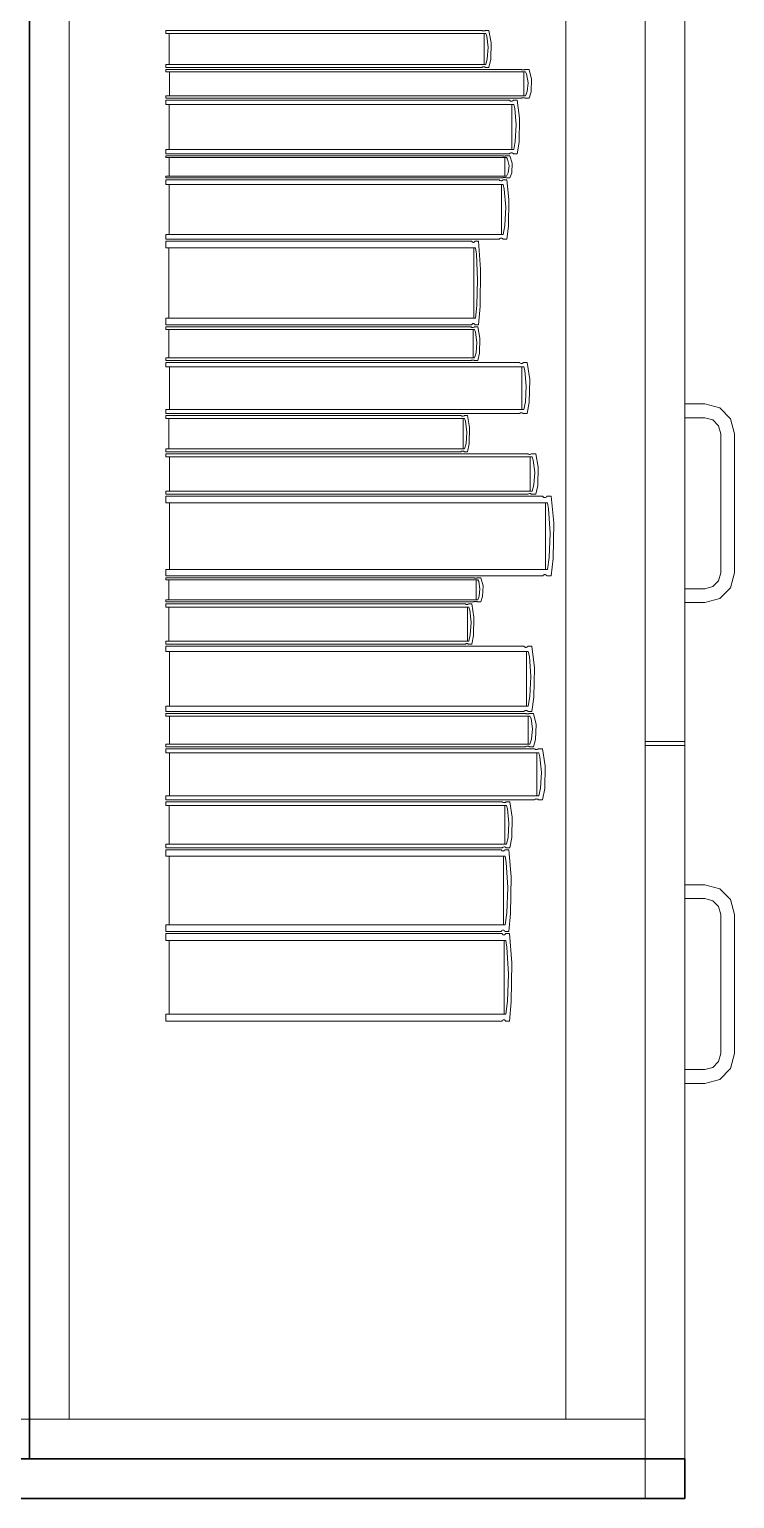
# Model space of a CAD drawing. Header units: inches. Extents: x -38 to 5698, y -33 to 92.
# Drawn here: x 105.872 to 106.227, y 38.098 to 38.838 of the extents above; entities that cross this region are included whole.
import ezdxf

# ---------------------------------------------------------------- set-up
doc = ezdxf.new("R2010")
doc.units = ezdxf.units.IN
doc.header["$MEASUREMENT"] = 0
doc.set_wipeout_variables(frame=1)
doc.linetypes.add('Wipeout_Contour', pattern=[1, 0, -1])
doc.layers.add('Interior - Mobiliario', color=7, linetype='Continuous')

msp = doc.modelspace()

# ---------------------------------------------------------------- linework, layer by layer
at = {"layer": 'Interior - Mobiliario', "color": 175, "linetype": 'Continuous', "lineweight": 13}
for p, q in [((105.87193, 39.57827), (105.87193, 38.11827)), ((106.18193, 38.11827), (106.18193, 39.57827)), ((105.89193, 38.13827), (105.89193, 39.55827)), ((106.14193, 39.55827), (106.14193, 38.13827)), ((106.18193, 38.13827), (106.18193, 39.55827)), ((106.0997, 38.83727), (105.94059, 38.83727)), ((105.94059, 38.83727), (105.94059, 38.83578)), ((105.94059, 38.83578), (106.10164, 38.83578)), ((105.94222, 38.83578), (105.94222, 38.82012)), ((106.09979, 38.8372), (106.0997, 38.83727)), ((106.1, 38.83709), (106.09979, 38.8372)), ((106.10022, 38.83701), (106.1, 38.83709)), ((106.10046, 38.83696), (106.10022, 38.83701)), ((106.1007, 38.83696), (106.10046, 38.83696)), ((106.10093, 38.83699), (106.1007, 38.83696)), ((106.10083, 38.82012), (106.10083, 38.83578)), ((106.10116, 38.83706), (106.10093, 38.83699)), ((106.10137, 38.83717), (106.10116, 38.83706)), ((106.1015, 38.83727), (106.10137, 38.83717)), ((106.10327, 38.83727), (106.1015, 38.83727)), ((106.10164, 38.83578), (106.10213, 38.83437)), ((106.10213, 38.83437), (106.10281, 38.82865)), ((106.10436, 38.83105), (106.10327, 38.83727)), ((106.18193, 38.83827), (106.18193, 38.47927)), ((106.20193, 38.83827), (106.20193, 38.47927)), ((106.10281, 38.82865), (106.10239, 38.82291)), ((106.10416, 38.82271), (106.10436, 38.83105)), ((106.10164, 38.82012), (105.94059, 38.82012)), ((105.94059, 38.82012), (105.94059, 38.81862)), ((105.94059, 38.81862), (106.0997, 38.81862)), ((106.11951, 38.81762), (105.94059, 38.81762)), ((105.94059, 38.81762), (105.94059, 38.81646)), ((105.94059, 38.81646), (106.12169, 38.81646)), ((105.94242, 38.81646), (105.94242, 38.80427)), ((106.0997, 38.81862), (106.09983, 38.81872)), ((106.09983, 38.81872), (106.10004, 38.81883)), ((106.10004, 38.81883), (106.10027, 38.8189)), ((106.10027, 38.8189), (106.10051, 38.81894)), ((106.10051, 38.81894), (106.10075, 38.81893)), ((106.10075, 38.81893), (106.10098, 38.81889)), ((106.10098, 38.81889), (106.10121, 38.81881)), ((106.10121, 38.81881), (106.10141, 38.8187)), ((106.10141, 38.8187), (106.1015, 38.81862)), ((106.1015, 38.81862), (106.10327, 38.81862)), ((106.10239, 38.82291), (106.10164, 38.82012)), ((106.10327, 38.81862), (106.10416, 38.82271)), ((106.11961, 38.81757), (106.11951, 38.81762)), ((106.11984, 38.81748), (106.11961, 38.81757)), ((106.12009, 38.81742), (106.11984, 38.81748)), ((106.12035, 38.81738), (106.12009, 38.81742)), ((106.12062, 38.81738), (106.12035, 38.81738)), ((106.12089, 38.81741), (106.12062, 38.81738)), ((106.12078, 38.80427), (106.12078, 38.81646)), ((106.12114, 38.81746), (106.12089, 38.81741)), ((106.12138, 38.81755), (106.12114, 38.81746)), ((106.12153, 38.81762), (106.12138, 38.81755)), ((106.12352, 38.81762), (106.12153, 38.81762)), ((106.12169, 38.81646), (106.12223, 38.81536)), ((106.12475, 38.81278), (106.12352, 38.81762)), ((106.12223, 38.81536), (106.123, 38.81091)), ((106.123, 38.81091), (106.12253, 38.80644)), ((106.12452, 38.80629), (106.12475, 38.81278)), ((106.12169, 38.80427), (105.94059, 38.80427)), ((105.94059, 38.80427), (105.94059, 38.8031)), ((105.94059, 38.8031), (106.11951, 38.8031)), ((106.11363, 38.8021), (105.94059, 38.8021)), ((105.94059, 38.8021), (105.94059, 38.79995)), ((106.11373, 38.802), (106.11363, 38.8021)), ((106.11395, 38.80184), (106.11373, 38.802)), ((106.11419, 38.80172), (106.11395, 38.80184)), ((106.11445, 38.80166), (106.11419, 38.80172)), ((106.11471, 38.80165), (106.11445, 38.80166)), ((106.11497, 38.8017), (106.11471, 38.80165)), ((106.11521, 38.80181), (106.11497, 38.8017)), ((106.11544, 38.80196), (106.11521, 38.80181)), ((106.11559, 38.8021), (106.11544, 38.80196)), ((106.11751, 38.8021), (106.11559, 38.8021)), ((106.1187, 38.79312), (106.11751, 38.8021)), ((106.11951, 38.8031), (106.11966, 38.80318)), ((106.11966, 38.80318), (106.11989, 38.80327)), ((106.11989, 38.80327), (106.12015, 38.80332)), ((106.12015, 38.80332), (106.12041, 38.80335)), ((106.12041, 38.80335), (106.12068, 38.80334)), ((106.12068, 38.80334), (106.12095, 38.80331)), ((106.12095, 38.80331), (106.1212, 38.80325)), ((106.1212, 38.80325), (106.12143, 38.80316)), ((106.12143, 38.80316), (106.12153, 38.8031)), ((106.12153, 38.8031), (106.12352, 38.8031)), ((106.12253, 38.80644), (106.12169, 38.80427)), ((106.12352, 38.8031), (106.12452, 38.80629)), ((105.94059, 38.79995), (106.11574, 38.79995)), ((106.11486, 38.79995), (105.94236, 38.79995)), ((105.94236, 38.79995), (105.94236, 38.77733)), ((106.11486, 38.77733), (106.11486, 38.79995)), ((106.11574, 38.79995), (106.11627, 38.79791)), ((106.11627, 38.79791), (106.117, 38.78965)), ((106.117, 38.78965), (106.11655, 38.78136)), ((106.11848, 38.78108), (106.1187, 38.79312)), ((106.11655, 38.78136), (106.11574, 38.77733)), ((106.11751, 38.77518), (106.11848, 38.78108)), ((106.11574, 38.77733), (105.94059, 38.77733)), ((105.94059, 38.77733), (105.94059, 38.77518)), ((105.94059, 38.77518), (106.11363, 38.77518)), ((106.11006, 38.77418), (105.94059, 38.77418)), ((105.94059, 38.77418), (105.94059, 38.77329)), ((105.94059, 38.77329), (106.11213, 38.77329)), ((105.94232, 38.77329), (105.94232, 38.76395)), ((105.94236, 38.77733), (106.11486, 38.77733)), ((106.11016, 38.77413), (106.11006, 38.77418)), ((106.11037, 38.77407), (106.11016, 38.77413)), ((106.11061, 38.77402), (106.11037, 38.77407)), ((106.11086, 38.77399), (106.11061, 38.77402)), ((106.11112, 38.77399), (106.11086, 38.77399)), ((106.11137, 38.77401), (106.11112, 38.77399)), ((106.11126, 38.76395), (106.11126, 38.77329)), ((106.11161, 38.77405), (106.11137, 38.77401)), ((106.11184, 38.77412), (106.11161, 38.77405)), ((106.11198, 38.77418), (106.11184, 38.77412)), ((106.11386, 38.77418), (106.11198, 38.77418)), ((106.11213, 38.77329), (106.11264, 38.77244)), ((106.11264, 38.77244), (106.11337, 38.76904)), ((106.11363, 38.77518), (106.11377, 38.77532)), ((106.11377, 38.77532), (106.114, 38.77548)), ((106.11503, 38.77047), (106.11386, 38.77418)), ((106.114, 38.77548), (106.11425, 38.77558)), ((106.11425, 38.77558), (106.11451, 38.77563)), ((106.11451, 38.77563), (106.11477, 38.77562)), ((106.11477, 38.77562), (106.11502, 38.77556)), ((106.11502, 38.77556), (106.11527, 38.77544)), ((106.11527, 38.77544), (106.11549, 38.77528)), ((106.11549, 38.77528), (106.11559, 38.77518)), ((106.11559, 38.77518), (106.11751, 38.77518)), ((106.11293, 38.76562), (106.11213, 38.76395)), ((106.11337, 38.76904), (106.11293, 38.76562)), ((106.11386, 38.76306), (106.11481, 38.7655)), ((106.11481, 38.7655), (106.11503, 38.77047)), ((106.11213, 38.76395), (105.94059, 38.76395)), ((105.94059, 38.76395), (105.94059, 38.76306)), ((105.94059, 38.76306), (106.11006, 38.76306)), ((106.10842, 38.76206), (105.94059, 38.76206)), ((105.94059, 38.76206), (105.94059, 38.75968)), ((105.94059, 38.75968), (106.11047, 38.75968)), ((105.94231, 38.75968), (105.94231, 38.73461)), ((106.10852, 38.76195), (106.10842, 38.76206)), ((106.10873, 38.76177), (106.10852, 38.76195)), ((106.10897, 38.76164), (106.10873, 38.76177)), ((106.10922, 38.76157), (106.10897, 38.76164)), ((106.10947, 38.76156), (106.10922, 38.76157)), ((106.10972, 38.76162), (106.10947, 38.76156)), ((106.10961, 38.73461), (106.10961, 38.75968)), ((106.10996, 38.76173), (106.10972, 38.76162)), ((106.11018, 38.7619), (106.10996, 38.76173)), ((106.11006, 38.76306), (106.1102, 38.76312)), ((106.11032, 38.76206), (106.11018, 38.7619)), ((106.1102, 38.76312), (106.11042, 38.76319)), ((106.11219, 38.76206), (106.11032, 38.76206)), ((106.11042, 38.76319), (106.11067, 38.76323)), ((106.11047, 38.75968), (106.11098, 38.75741)), ((106.11067, 38.76323), (106.11092, 38.76325)), ((106.11092, 38.76325), (106.11117, 38.76325)), ((106.11098, 38.75741), (106.1117, 38.74827)), ((106.11117, 38.76325), (106.11142, 38.76322)), ((106.11142, 38.76322), (106.11166, 38.76317)), ((106.11166, 38.76317), (106.11188, 38.76311)), ((106.11188, 38.76311), (106.11198, 38.76306)), ((106.11198, 38.76306), (106.11386, 38.76306)), ((106.11334, 38.75211), (106.11219, 38.76206)), ((106.11313, 38.73877), (106.11334, 38.75211)), ((106.1117, 38.74827), (106.11126, 38.73908)), ((106.11126, 38.73908), (106.11047, 38.73461)), ((106.11219, 38.73223), (106.11313, 38.73877)), ((106.11047, 38.73461), (105.94059, 38.73461)), ((105.94059, 38.73461), (105.94059, 38.73223)), ((105.94059, 38.73223), (106.10842, 38.73223)), ((106.09457, 38.73123), (105.94059, 38.73123)), ((105.94059, 38.73123), (105.94059, 38.72785)), ((105.94059, 38.72785), (106.09646, 38.72785)), ((105.94217, 38.72785), (105.94217, 38.69241)), ((106.09466, 38.73106), (106.09457, 38.73123)), ((106.09486, 38.73081), (106.09466, 38.73106)), ((106.09508, 38.73063), (106.09486, 38.73081)), ((106.0953, 38.73053), (106.09508, 38.73063)), ((106.09554, 38.73052), (106.0953, 38.73053)), ((106.09577, 38.7306), (106.09554, 38.73052)), ((106.09567, 38.69241), (106.09567, 38.72785)), ((106.09599, 38.73076), (106.09577, 38.7306)), ((106.09619, 38.731), (106.09599, 38.73076)), ((106.09632, 38.73123), (106.09619, 38.731)), ((106.09803, 38.73123), (106.09632, 38.73123)), ((106.09646, 38.72785), (106.09692, 38.72465)), ((106.09909, 38.71716), (106.09803, 38.73123)), ((106.10842, 38.73223), (106.10856, 38.73239)), ((106.10856, 38.73239), (106.10878, 38.73256)), ((106.10878, 38.73256), (106.10902, 38.73267)), ((106.10902, 38.73267), (106.10927, 38.73273)), ((106.10927, 38.73273), (106.10953, 38.73272)), ((106.10953, 38.73272), (106.10977, 38.73265)), ((106.10977, 38.73265), (106.11001, 38.73252)), ((106.11001, 38.73252), (106.11023, 38.73234)), ((106.11023, 38.73234), (106.11032, 38.73223)), ((106.11032, 38.73223), (106.11219, 38.73223)), ((106.09692, 38.72465), (106.09758, 38.71172)), ((106.09889, 38.69829), (106.09909, 38.71716)), ((106.09758, 38.71172), (106.09718, 38.69873)), ((106.09718, 38.69873), (106.09646, 38.69241)), ((106.09803, 38.68903), (106.09889, 38.69829)), ((106.09646, 38.69241), (105.94059, 38.69241)), ((105.94059, 38.69241), (105.94059, 38.68903)), ((105.94059, 38.68903), (106.09457, 38.68903)), ((106.0942, 38.68803), (105.94059, 38.68803)), ((105.94059, 38.68803), (105.94059, 38.68668)), ((105.94059, 38.68668), (106.09607, 38.68668)), ((105.94216, 38.68668), (105.94216, 38.67241)), ((106.09428, 38.68797), (106.0942, 38.68803)), ((106.09448, 38.68787), (106.09428, 38.68797)), ((106.0947, 38.68779), (106.09448, 38.68787)), ((106.09457, 38.68903), (106.0947, 38.68926)), ((106.0947, 38.68926), (106.09491, 38.6895)), ((106.09492, 38.68775), (106.0947, 38.68779)), ((106.09491, 38.6895), (106.09513, 38.68966)), ((106.09516, 38.68775), (106.09492, 38.68775)), ((106.09513, 38.68966), (106.09536, 38.68974)), ((106.09538, 38.68778), (106.09516, 38.68775)), ((106.09529, 38.67241), (106.09529, 38.68668)), ((106.09536, 38.68974), (106.09559, 38.68973)), ((106.0956, 38.68785), (106.09538, 38.68778)), ((106.09559, 38.68973), (106.09582, 38.68963)), ((106.09581, 38.68794), (106.0956, 38.68785)), ((106.09594, 38.68803), (106.09581, 38.68794)), ((106.09582, 38.68963), (106.09603, 38.68945)), ((106.09764, 38.68803), (106.09594, 38.68803)), ((106.09603, 38.68945), (106.09623, 38.6892)), ((106.09607, 38.68668), (106.09654, 38.68539)), ((106.09623, 38.6892), (106.09632, 38.68903)), ((106.09632, 38.68903), (106.09803, 38.68903)), ((106.09654, 38.68539), (106.09719, 38.68018)), ((106.0987, 38.68237), (106.09764, 38.68803)), ((106.09719, 38.68018), (106.09679, 38.67495)), ((106.0985, 38.67478), (106.0987, 38.68237)), ((106.09607, 38.67241), (105.94059, 38.67241)), ((105.94059, 38.67241), (105.94059, 38.67105)), ((105.94059, 38.67105), (106.0942, 38.67105)), ((106.11858, 38.67005), (105.94059, 38.67005)), ((105.94059, 38.67005), (105.94059, 38.668)), ((106.0942, 38.67105), (106.09433, 38.67114)), ((106.09433, 38.67114), (106.09453, 38.67124)), ((106.09453, 38.67124), (106.09475, 38.67131)), ((106.09475, 38.67131), (106.09498, 38.67134)), ((106.09498, 38.67134), (106.09521, 38.67133)), ((106.09521, 38.67133), (106.09543, 38.67129)), ((106.09543, 38.67129), (106.09565, 38.67122)), ((106.09565, 38.67122), (106.09585, 38.67112)), ((106.09585, 38.67112), (106.09594, 38.67105)), ((106.09594, 38.67105), (106.09764, 38.67105)), ((106.09679, 38.67495), (106.09607, 38.67241)), ((106.09764, 38.67105), (106.0985, 38.67478)), ((106.11868, 38.66995), (106.11858, 38.67005)), ((106.11891, 38.6698), (106.11868, 38.66995)), ((106.11916, 38.66969), (106.11891, 38.6698)), ((106.11943, 38.66963), (106.11916, 38.66969)), ((106.1197, 38.66962), (106.11943, 38.66963)), ((106.11996, 38.66967), (106.1197, 38.66962)), ((106.12021, 38.66977), (106.11996, 38.66967)), ((106.12045, 38.66992), (106.12021, 38.66977)), ((106.1206, 38.67005), (106.12045, 38.66992)), ((106.12258, 38.67005), (106.1206, 38.67005)), ((106.1238, 38.6615), (106.12258, 38.67005)), ((105.94059, 38.668), (106.12076, 38.668)), ((105.94241, 38.668), (105.94241, 38.64645)), ((106.11985, 38.64645), (106.11985, 38.668)), ((106.12076, 38.668), (106.1213, 38.66606)), ((106.1213, 38.66606), (106.12206, 38.65819)), ((106.12357, 38.65003), (106.1238, 38.6615)), ((106.12206, 38.65819), (106.12159, 38.65029)), ((106.12076, 38.64645), (105.94059, 38.64645)), ((105.94059, 38.64645), (105.94059, 38.6444)), ((106.12159, 38.65029), (106.12076, 38.64645)), ((106.12258, 38.6444), (106.12357, 38.65003)), ((106.21193, 38.64927), (106.20193, 38.64927)), ((106.20193, 38.64927), (106.20193, 38.64227)), ((106.21943, 38.64726), (106.21193, 38.64927)), ((106.22492, 38.64177), (106.21943, 38.64726)), ((105.94059, 38.6444), (106.11858, 38.6444)), ((106.08921, 38.6434), (105.94059, 38.6434)), ((105.94059, 38.6434), (105.94059, 38.64194)), ((105.94059, 38.64194), (106.09102, 38.64194)), ((105.94211, 38.64194), (105.94211, 38.62666)), ((106.08929, 38.64333), (106.08921, 38.6434)), ((106.08948, 38.64322), (106.08929, 38.64333)), ((106.08969, 38.64314), (106.08948, 38.64322)), ((106.08991, 38.6431), (106.08969, 38.64314)), ((106.09014, 38.6431), (106.08991, 38.6431)), ((106.09036, 38.64313), (106.09014, 38.6431)), ((106.09026, 38.62666), (106.09026, 38.64194)), ((106.09057, 38.6432), (106.09036, 38.64313)), ((106.09077, 38.6433), (106.09057, 38.6432)), ((106.09089, 38.6434), (106.09077, 38.6433)), ((106.09254, 38.6434), (106.09089, 38.6434)), ((106.09102, 38.64194), (106.09147, 38.64056)), ((106.09147, 38.64056), (106.09211, 38.63499)), ((106.09356, 38.63733), (106.09254, 38.6434)), ((106.11858, 38.6444), (106.11873, 38.64454)), ((106.11873, 38.64454), (106.11897, 38.64468)), ((106.11897, 38.64468), (106.11922, 38.64478)), ((106.11922, 38.64478), (106.11949, 38.64483)), ((106.11949, 38.64483), (106.11975, 38.64482)), ((106.11975, 38.64482), (106.12002, 38.64476)), ((106.12002, 38.64476), (106.12027, 38.64465)), ((106.12027, 38.64465), (106.1205, 38.6445)), ((106.1205, 38.6445), (106.1206, 38.6444)), ((106.1206, 38.6444), (106.12258, 38.6444)), ((106.20193, 38.64227), (106.21193, 38.64227)), ((106.21193, 38.64227), (106.21593, 38.6412)), ((106.21593, 38.6412), (106.21886, 38.63827)), ((106.22693, 38.63427), (106.22492, 38.64177)), ((106.09211, 38.63499), (106.09172, 38.62939)), ((106.09337, 38.6292), (106.09356, 38.63733)), ((106.21886, 38.63827), (106.21993, 38.63427)), ((106.21993, 38.63427), (106.21993, 38.56427)), ((106.22693, 38.56427), (106.22693, 38.63427)), ((106.09102, 38.62666), (105.94059, 38.62666)), ((105.94059, 38.62666), (105.94059, 38.62521)), ((105.94059, 38.62521), (106.08921, 38.62521)), ((106.12274, 38.62421), (105.94059, 38.62421)), ((105.94059, 38.62421), (105.94059, 38.62257)), ((106.08921, 38.62521), (106.08933, 38.6253)), ((106.08933, 38.6253), (106.08953, 38.62541)), ((106.08953, 38.62541), (106.08974, 38.62548)), ((106.08974, 38.62548), (106.08996, 38.62551)), ((106.08996, 38.62551), (106.09019, 38.62551)), ((106.09019, 38.62551), (106.09041, 38.62546)), ((106.09041, 38.62546), (106.09061, 38.62539)), ((106.09061, 38.62539), (106.09081, 38.62528)), ((106.09081, 38.62528), (106.09089, 38.62521)), ((106.09089, 38.62521), (106.09254, 38.62521)), ((106.09172, 38.62939), (106.09102, 38.62666)), ((106.09254, 38.62521), (106.09337, 38.6292)), ((106.12285, 38.62413), (106.12274, 38.62421)), ((106.12308, 38.624), (106.12285, 38.62413)), ((106.12465, 38.6241), (106.12441, 38.62398)), ((106.12481, 38.62421), (106.12465, 38.6241)), ((106.12683, 38.62421), (106.12481, 38.62421)), ((106.12808, 38.61739), (106.12683, 38.62421)), ((105.94059, 38.62257), (106.12497, 38.62257)), ((105.94245, 38.62257), (105.94245, 38.60539)), ((106.12334, 38.62392), (106.12308, 38.624)), ((106.12361, 38.62387), (106.12334, 38.62392)), ((106.12388, 38.62386), (106.12361, 38.62387)), ((106.12415, 38.6239), (106.12388, 38.62386)), ((106.12404, 38.60539), (106.12404, 38.62257)), ((106.12441, 38.62398), (106.12415, 38.6239)), ((106.12497, 38.62257), (106.12552, 38.62102)), ((106.12552, 38.62102), (106.1263, 38.61475)), ((106.12785, 38.60824), (106.12808, 38.61739)), ((106.1263, 38.61475), (106.12582, 38.60845)), ((106.12497, 38.60539), (105.94059, 38.60539)), ((105.94059, 38.60539), (105.94059, 38.60376)), ((105.94059, 38.60376), (106.12274, 38.60376)), ((106.13034, 38.60276), (105.94059, 38.60276)), ((105.94059, 38.60276), (105.94059, 38.59955)), ((106.12274, 38.60376), (106.1229, 38.60387)), ((106.1229, 38.60387), (106.12314, 38.60398)), ((106.12314, 38.60398), (106.1234, 38.60406)), ((106.1234, 38.60406), (106.12367, 38.6041)), ((106.12367, 38.6041), (106.12394, 38.60409)), ((106.12394, 38.60409), (106.12421, 38.60405)), ((106.12421, 38.60405), (106.12447, 38.60396)), ((106.12447, 38.60396), (106.1247, 38.60384)), ((106.1247, 38.60384), (106.12481, 38.60376)), ((106.12481, 38.60376), (106.12683, 38.60376)), ((106.12582, 38.60845), (106.12497, 38.60539)), ((106.12683, 38.60376), (106.12785, 38.60824)), ((106.13045, 38.6026), (106.13034, 38.60276)), ((106.13069, 38.60236), (106.13045, 38.6026)), ((106.13096, 38.60219), (106.13069, 38.60236)), ((106.13124, 38.6021), (106.13096, 38.60219)), ((106.13153, 38.60209), (106.13124, 38.6021)), ((106.13181, 38.60216), (106.13153, 38.60209)), ((106.13208, 38.60231), (106.13181, 38.60216)), ((106.13233, 38.60254), (106.13208, 38.60231)), ((106.13249, 38.60276), (106.13233, 38.60254)), ((106.1346, 38.60276), (106.13249, 38.60276)), ((106.1359, 38.5894), (106.1346, 38.60276)), ((105.94059, 38.59955), (106.13266, 38.59955)), ((105.94253, 38.59955), (105.94253, 38.56591)), ((106.13169, 38.56591), (106.13169, 38.59955)), ((106.13266, 38.59955), (106.13324, 38.59651)), ((106.13324, 38.59651), (106.13405, 38.58423)), ((106.13566, 38.57149), (106.1359, 38.5894)), ((106.13405, 38.58423), (106.13355, 38.57191)), ((106.13266, 38.56591), (105.94059, 38.56591)), ((105.94059, 38.56591), (105.94059, 38.5627)), ((106.13355, 38.57191), (106.13266, 38.56591)), ((106.1346, 38.5627), (106.13566, 38.57149)), ((105.94059, 38.5627), (106.13034, 38.5627)), ((106.09574, 38.5617), (105.94059, 38.5617)), ((105.94059, 38.5617), (105.94059, 38.56074)), ((105.94059, 38.56074), (106.09763, 38.56074)), ((105.94218, 38.56074), (105.94218, 38.55063)), ((106.09582, 38.56166), (106.09574, 38.5617)), ((106.09602, 38.56158), (106.09582, 38.56166)), ((106.09624, 38.56153), (106.09602, 38.56158)), ((106.09647, 38.5615), (106.09624, 38.56153)), ((106.0967, 38.5615), (106.09647, 38.5615)), ((106.09694, 38.56152), (106.0967, 38.5615)), ((106.09684, 38.55063), (106.09684, 38.56074)), ((106.09716, 38.56157), (106.09694, 38.56152)), ((106.09736, 38.56164), (106.09716, 38.56157)), ((106.09749, 38.5617), (106.09736, 38.56164)), ((106.09922, 38.5617), (106.09749, 38.5617)), ((106.09763, 38.56074), (106.0981, 38.55983)), ((106.0981, 38.55983), (106.09876, 38.55614)), ((106.10028, 38.55769), (106.09922, 38.5617)), ((106.10008, 38.5523), (106.10028, 38.55769)), ((106.13034, 38.5627), (106.1305, 38.56292)), ((106.1305, 38.56292), (106.13075, 38.56315)), ((106.13075, 38.56315), (106.13102, 38.5633)), ((106.13102, 38.5633), (106.1313, 38.56337)), ((106.1313, 38.56337), (106.13159, 38.56336)), ((106.13159, 38.56336), (106.13187, 38.56327)), ((106.13187, 38.56327), (106.13214, 38.5631)), ((106.13214, 38.5631), (106.13238, 38.56286)), ((106.13238, 38.56286), (106.13249, 38.5627)), ((106.13249, 38.5627), (106.1346, 38.5627)), ((106.21886, 38.56027), (106.21593, 38.55734)), ((106.21993, 38.56427), (106.21886, 38.56027)), ((106.22492, 38.55677), (106.22693, 38.56427)), ((106.09763, 38.55063), (105.94059, 38.55063)), ((105.94059, 38.55063), (105.94059, 38.54966)), ((106.09836, 38.55243), (106.09763, 38.55063)), ((106.09876, 38.55614), (106.09836, 38.55243)), ((106.09922, 38.54966), (106.10008, 38.5523)), ((106.20193, 38.55627), (106.20193, 38.54927)), ((106.21193, 38.55627), (106.20193, 38.55627)), ((106.21593, 38.55734), (106.21193, 38.55627)), ((106.21193, 38.54927), (106.21943, 38.55128)), ((106.21943, 38.55128), (106.22492, 38.55677)), ((105.94059, 38.54966), (106.09574, 38.54966)), ((106.09132, 38.54866), (105.94059, 38.54866)), ((105.94059, 38.54866), (105.94059, 38.54703)), ((105.94059, 38.54703), (106.09316, 38.54703)), ((105.94213, 38.54703), (105.94213, 38.52992)), ((106.09141, 38.54859), (106.09132, 38.54866)), ((106.0916, 38.54846), (106.09141, 38.54859)), ((106.09181, 38.54837), (106.0916, 38.54846)), ((106.09204, 38.54833), (106.09181, 38.54837)), ((106.09226, 38.54832), (106.09204, 38.54833)), ((106.09249, 38.54836), (106.09226, 38.54832)), ((106.09239, 38.52992), (106.09239, 38.54703)), ((106.0927, 38.54844), (106.09249, 38.54836)), ((106.0929, 38.54855), (106.0927, 38.54844)), ((106.09303, 38.54866), (106.0929, 38.54855)), ((106.0947, 38.54866), (106.09303, 38.54866)), ((106.09316, 38.54703), (106.09362, 38.54549)), ((106.09362, 38.54549), (106.09426, 38.53924)), ((106.09574, 38.54187), (106.0947, 38.54866)), ((106.09574, 38.54966), (106.09587, 38.54973)), ((106.09587, 38.54973), (106.09607, 38.5498)), ((106.09607, 38.5498), (106.09629, 38.54984)), ((106.09629, 38.54984), (106.09652, 38.54987)), ((106.09652, 38.54987), (106.09676, 38.54986)), ((106.09676, 38.54986), (106.09699, 38.54984)), ((106.09699, 38.54984), (106.0972, 38.54978)), ((106.0972, 38.54978), (106.0974, 38.54971)), ((106.0974, 38.54971), (106.09749, 38.54966)), ((106.09749, 38.54966), (106.09922, 38.54966)), ((106.20193, 38.54927), (106.21193, 38.54927)), ((106.09426, 38.53924), (106.09387, 38.53297)), ((106.09555, 38.53275), (106.09574, 38.54187)), ((106.09316, 38.52992), (105.94059, 38.52992)), ((105.94059, 38.52992), (105.94059, 38.52829)), ((105.94059, 38.52829), (106.09132, 38.52829)), ((106.09132, 38.52829), (106.09145, 38.52839)), ((106.09145, 38.52839), (106.09165, 38.52851)), ((106.09165, 38.52851), (106.09186, 38.52859)), ((106.09186, 38.52859), (106.09209, 38.52863)), ((106.09209, 38.52863), (106.09231, 38.52862)), ((106.09231, 38.52862), (106.09254, 38.52857)), ((106.09254, 38.52857), (106.09275, 38.52849)), ((106.09275, 38.52849), (106.09294, 38.52836)), ((106.09294, 38.52836), (106.09303, 38.52829)), ((106.09303, 38.52829), (106.0947, 38.52829)), ((106.09387, 38.53297), (106.09316, 38.52992)), ((106.0947, 38.52829), (106.09555, 38.53275)), ((106.12089, 38.52729), (105.94059, 38.52729)), ((105.94059, 38.52729), (105.94059, 38.52466)), ((105.94059, 38.52466), (106.12309, 38.52466)), ((105.94243, 38.52466), (105.94243, 38.49711)), ((106.12099, 38.52716), (106.12089, 38.52729)), ((106.12122, 38.52696), (106.12099, 38.52716)), ((106.12147, 38.52682), (106.12122, 38.52696)), ((106.12174, 38.52674), (106.12147, 38.52682)), ((106.12201, 38.52674), (106.12174, 38.52674)), ((106.12228, 38.5268), (106.12201, 38.52674)), ((106.12217, 38.49711), (106.12217, 38.52466)), ((106.12254, 38.52692), (106.12228, 38.5268)), ((106.12278, 38.52711), (106.12254, 38.52692)), ((106.12293, 38.52729), (106.12278, 38.52711)), ((106.12493, 38.52729), (106.12293, 38.52729)), ((106.12309, 38.52466), (106.12363, 38.52217)), ((106.12363, 38.52217), (106.1244, 38.51212)), ((106.12617, 38.51635), (106.12493, 38.52729)), ((106.12594, 38.50168), (106.12617, 38.51635)), ((106.1244, 38.51212), (106.12393, 38.50202)), ((106.12393, 38.50202), (106.12309, 38.49711)), ((106.12493, 38.49449), (106.12594, 38.50168)), ((106.12309, 38.49711), (105.94059, 38.49711)), ((105.94059, 38.49711), (105.94059, 38.49449)), ((105.94059, 38.49449), (106.12089, 38.49449)), ((106.12168, 38.49349), (105.94059, 38.49349)), ((105.94059, 38.49349), (105.94059, 38.49215)), ((105.94059, 38.49215), (106.1239, 38.49215)), ((105.94244, 38.49215), (105.94244, 38.47806)), ((106.12089, 38.49449), (106.12104, 38.49466)), ((106.12104, 38.49466), (106.12127, 38.49485)), ((106.12127, 38.49485), (106.12153, 38.49497)), ((106.12153, 38.49497), (106.1218, 38.49504)), ((106.12179, 38.49342), (106.12168, 38.49349)), ((106.12202, 38.49332), (106.12179, 38.49342)), ((106.1218, 38.49504), (106.12207, 38.49503)), ((106.12227, 38.49325), (106.12202, 38.49332)), ((106.12207, 38.49503), (106.12234, 38.49495)), ((106.12254, 38.49321), (106.12227, 38.49325)), ((106.12234, 38.49495), (106.12259, 38.49481)), ((106.12281, 38.49321), (106.12254, 38.49321)), ((106.12259, 38.49481), (106.12283, 38.49461)), ((106.12308, 38.49324), (106.12281, 38.49321)), ((106.12283, 38.49461), (106.12293, 38.49449)), ((106.12293, 38.49449), (106.12493, 38.49449)), ((106.12297, 38.47806), (106.12297, 38.49215)), ((106.12334, 38.4933), (106.12308, 38.49324)), ((106.12358, 38.4934), (106.12334, 38.4933)), ((106.12373, 38.49349), (106.12358, 38.4934)), ((106.12575, 38.49349), (106.12373, 38.49349)), ((106.1239, 38.49215), (106.12444, 38.49087)), ((106.12699, 38.4879), (106.12575, 38.49349)), ((106.12444, 38.49087), (106.12522, 38.48573)), ((106.12522, 38.48573), (106.12475, 38.48057)), ((106.12676, 38.4804), (106.12699, 38.4879)), ((106.1239, 38.47806), (105.94059, 38.47806)), ((105.94059, 38.47806), (105.94059, 38.47672)), ((105.94059, 38.47672), (106.12168, 38.47672)), ((106.12168, 38.47672), (106.12184, 38.47681)), ((106.12184, 38.47681), (106.12207, 38.47691)), ((106.12207, 38.47691), (106.12233, 38.47697)), ((106.12233, 38.47697), (106.1226, 38.477)), ((106.1226, 38.477), (106.12287, 38.477)), ((106.12287, 38.477), (106.12314, 38.47696)), ((106.12314, 38.47696), (106.1234, 38.47689)), ((106.1234, 38.47689), (106.12363, 38.47679)), ((106.12363, 38.47679), (106.12373, 38.47672)), ((106.12373, 38.47672), (106.12575, 38.47672)), ((106.12475, 38.48057), (106.1239, 38.47806)), ((106.12575, 38.47672), (106.12676, 38.4804)), ((106.20193, 38.47927), (106.18193, 38.47927)), ((106.20193, 38.47727), (106.18193, 38.47727)), ((106.12613, 38.47572), (105.94059, 38.47572)), ((105.94059, 38.47572), (105.94059, 38.47366)), ((105.94059, 38.47366), (106.12839, 38.47366)), ((105.94249, 38.47366), (105.94249, 38.45204)), ((106.12623, 38.47562), (106.12613, 38.47572)), ((106.12647, 38.47547), (106.12623, 38.47562)), ((106.12673, 38.47536), (106.12647, 38.47547)), ((106.12701, 38.4753), (106.12673, 38.47536)), ((106.12729, 38.47529), (106.12701, 38.4753)), ((106.12756, 38.47534), (106.12729, 38.47529)), ((106.12744, 38.45204), (106.12744, 38.47366)), ((106.12783, 38.47544), (106.12756, 38.47534)), ((106.12807, 38.47558), (106.12783, 38.47544)), ((106.12823, 38.47572), (106.12807, 38.47558)), ((106.13029, 38.47572), (106.12823, 38.47572)), ((106.12839, 38.47366), (106.12895, 38.47171)), ((106.12895, 38.47171), (106.12975, 38.46382)), ((106.13156, 38.46714), (106.13029, 38.47572)), ((106.12975, 38.46382), (106.12926, 38.45589)), ((106.13133, 38.45563), (106.13156, 38.46714)), ((106.12926, 38.45589), (106.12839, 38.45204)), ((106.13029, 38.44998), (106.13133, 38.45563)), ((106.12839, 38.45204), (105.94059, 38.45204)), ((105.94059, 38.45204), (105.94059, 38.44998)), ((105.94059, 38.44998), (106.12613, 38.44998)), ((106.11, 38.44898), (105.94059, 38.44898)), ((105.94059, 38.44898), (105.94059, 38.44713)), ((105.94059, 38.44713), (106.11206, 38.44713)), ((105.94232, 38.44713), (105.94232, 38.42774)), ((106.11009, 38.44889), (106.11, 38.44898)), ((106.11031, 38.44875), (106.11009, 38.44889)), ((106.11055, 38.44865), (106.11031, 38.44875)), ((106.1108, 38.4486), (106.11055, 38.44865)), ((106.11105, 38.44859), (106.1108, 38.4486)), ((106.11131, 38.44864), (106.11105, 38.44859)), ((106.1112, 38.42774), (106.1112, 38.44713)), ((106.11155, 38.44872), (106.11131, 38.44864)), ((106.11177, 38.44886), (106.11155, 38.44872)), ((106.11191, 38.44898), (106.11177, 38.44886)), ((106.1138, 38.44898), (106.11191, 38.44898)), ((106.11206, 38.44713), (106.11258, 38.44538)), ((106.11496, 38.44128), (106.1138, 38.44898)), ((106.12613, 38.44998), (106.12628, 38.45012)), ((106.12628, 38.45012), (106.12653, 38.45027)), ((106.12653, 38.45027), (106.12679, 38.45036)), ((106.12679, 38.45036), (106.12707, 38.45041)), ((106.12707, 38.45041), (106.12735, 38.4504)), ((106.12735, 38.4504), (106.12762, 38.45035)), ((106.12762, 38.45035), (106.12788, 38.45024)), ((106.12788, 38.45024), (106.12812, 38.45008)), ((106.12812, 38.45008), (106.12823, 38.44998)), ((106.12823, 38.44998), (106.13029, 38.44998)), ((106.11258, 38.44538), (106.1133, 38.4383)), ((106.11474, 38.43095), (106.11496, 38.44128)), ((106.1133, 38.4383), (106.11286, 38.43119)), ((106.11206, 38.42774), (105.94059, 38.42774)), ((105.94059, 38.42774), (105.94059, 38.42589)), ((105.94059, 38.42589), (106.11, 38.42589)), ((106.10942, 38.42489), (105.94059, 38.42489)), ((105.94059, 38.42489), (105.94059, 38.42159)), ((106.10952, 38.42473), (106.10942, 38.42489)), ((106.10973, 38.42448), (106.10952, 38.42473)), ((106.10997, 38.4243), (106.10973, 38.42448)), ((106.11, 38.42589), (106.11014, 38.42601)), ((106.11014, 38.42601), (106.11036, 38.42614)), ((106.11036, 38.42614), (106.1106, 38.42623)), ((106.1106, 38.42623), (106.11085, 38.42627)), ((106.11097, 38.42443), (106.11073, 38.42428)), ((106.11085, 38.42627), (106.11111, 38.42627)), ((106.11119, 38.42467), (106.11097, 38.42443)), ((106.11111, 38.42627), (106.11136, 38.42622)), ((106.11133, 38.42489), (106.11119, 38.42467)), ((106.11321, 38.42489), (106.11133, 38.42489)), ((106.11136, 38.42622), (106.1116, 38.42612)), ((106.1116, 38.42612), (106.11182, 38.42598)), ((106.11182, 38.42598), (106.11191, 38.42589)), ((106.11191, 38.42589), (106.1138, 38.42589)), ((106.11286, 38.43119), (106.11206, 38.42774)), ((106.11437, 38.41116), (106.11321, 38.42489)), ((106.1138, 38.42589), (106.11474, 38.43095)), ((105.94059, 38.42159), (106.11148, 38.42159)), ((105.94232, 38.42159), (105.94232, 38.38702)), ((106.11022, 38.42421), (106.10997, 38.4243)), ((106.11048, 38.4242), (106.11022, 38.42421)), ((106.11073, 38.42428), (106.11048, 38.4242)), ((106.11062, 38.38702), (106.11062, 38.42159)), ((106.11148, 38.42159), (106.11199, 38.41847)), ((106.11199, 38.41847), (106.11271, 38.40585)), ((106.11415, 38.39276), (106.11437, 38.41116)), ((106.11271, 38.40585), (106.11228, 38.39319)), ((106.20193, 38.40727), (106.21193, 38.40727)), ((106.20193, 38.40027), (106.20193, 38.40727)), ((106.21193, 38.40727), (106.21943, 38.40526)), ((106.21943, 38.40526), (106.22492, 38.39977)), ((106.21193, 38.40027), (106.20193, 38.40027)), ((106.21593, 38.3992), (106.21193, 38.40027)), ((106.21886, 38.39627), (106.21593, 38.3992)), ((106.21993, 38.39227), (106.21886, 38.39627)), ((106.22492, 38.39977), (106.22693, 38.39227)), ((106.11228, 38.39319), (106.11148, 38.38702)), ((106.11321, 38.38373), (106.11415, 38.39276)), ((106.21993, 38.32227), (106.21993, 38.39227)), ((106.22693, 38.39227), (106.22693, 38.32227)), ((106.11148, 38.38702), (105.94059, 38.38702)), ((105.94059, 38.38702), (105.94059, 38.38373)), ((105.94059, 38.38373), (106.10942, 38.38373)), ((106.10976, 38.38273), (105.94059, 38.38273)), ((105.94059, 38.38273), (105.94059, 38.37919)), ((106.10942, 38.38373), (106.10956, 38.38395)), ((106.10956, 38.38395), (106.10978, 38.38419)), ((106.10986, 38.38256), (106.10976, 38.38273)), ((106.10978, 38.38419), (106.11003, 38.38434)), ((106.11007, 38.38229), (106.10986, 38.38256)), ((106.11003, 38.38434), (106.11028, 38.38442)), ((106.11031, 38.3821), (106.11007, 38.38229)), ((106.11028, 38.38442), (106.11053, 38.38441)), ((106.11056, 38.382), (106.11031, 38.3821)), ((106.11053, 38.38441), (106.11078, 38.38431)), ((106.11082, 38.38199), (106.11056, 38.382)), ((106.11078, 38.38431), (106.11102, 38.38414)), ((106.11107, 38.38207), (106.11082, 38.38199)), ((106.11102, 38.38414), (106.11124, 38.38389)), ((106.11131, 38.38224), (106.11107, 38.38207)), ((106.11124, 38.38389), (106.11133, 38.38373)), ((106.11153, 38.38249), (106.11131, 38.38224)), ((106.11133, 38.38373), (106.11321, 38.38373)), ((106.11168, 38.38273), (106.11153, 38.38249)), ((106.11356, 38.38273), (106.11168, 38.38273)), ((106.11472, 38.36799), (106.11356, 38.38273)), ((105.94059, 38.37919), (106.11183, 38.37919)), ((105.94232, 38.37919), (105.94232, 38.34208)), ((106.11096, 38.34208), (106.11096, 38.37919)), ((106.11183, 38.37919), (106.11234, 38.37584)), ((106.11234, 38.37584), (106.11306, 38.3623)), ((106.1145, 38.34824), (106.11472, 38.36799)), ((106.11306, 38.3623), (106.11262, 38.3487)), ((106.11262, 38.3487), (106.11183, 38.34208)), ((106.11356, 38.33855), (106.1145, 38.34824)), ((106.11183, 38.34208), (105.94059, 38.34208)), ((105.94059, 38.34208), (105.94059, 38.33855)), ((105.94059, 38.33855), (106.10976, 38.33855)), ((106.10976, 38.33855), (106.1099, 38.33878)), ((106.1099, 38.33878), (106.11012, 38.33903)), ((106.11012, 38.33903), (106.11037, 38.3392)), ((106.11037, 38.3392), (106.11062, 38.33928)), ((106.11062, 38.33928), (106.11087, 38.33927)), ((106.11087, 38.33927), (106.11112, 38.33917)), ((106.11112, 38.33917), (106.11136, 38.33899)), ((106.11136, 38.33899), (106.11158, 38.33872)), ((106.11158, 38.33872), (106.11168, 38.33855)), ((106.11168, 38.33855), (106.11356, 38.33855)), ((106.21886, 38.31827), (106.21993, 38.32227)), ((106.22693, 38.32227), (106.22492, 38.31477)), ((106.20193, 38.31427), (106.21193, 38.31427)), ((106.20193, 38.30727), (106.20193, 38.31427)), ((106.21193, 38.31427), (106.21593, 38.31534)), ((106.21593, 38.31534), (106.21886, 38.31827)), ((106.22492, 38.31477), (106.21943, 38.30928)), ((106.21193, 38.30727), (106.20193, 38.30727)), ((106.21943, 38.30928), (106.21193, 38.30727)), ((105.89193, 38.13827), (106.14193, 38.13827)), ((106.14193, 38.13827), (106.18193, 38.13827)), ((105.87193, 38.11827), (106.18193, 38.11827))]:
    msp.add_line(p, q, dxfattribs=at)

# ---------------------------------------------------------------- next in the draw order: wipeouts: each hides what was drawn before it
at = {"color": 254, "linetype": 'Wipeout_Contour', "lineweight": 0, "ltscale": 3273.376073}
msp.add_wipeout([(105.87193, 38.11827), (105.87193, 39.57827), (105.85193, 39.57827), (105.85193, 38.11827)], dxfattribs=at).dxf.layer = 'Interior - Mobiliario'

# ---------------------------------------------------------------- next in the draw order: linework, layer by layer
at = {"layer": 'Interior - Mobiliario', "color": 175, "linetype": 'Continuous', "lineweight": 30}
for p, q in [((105.87193, 39.57827), (105.87193, 38.11827)), ((105.87193, 38.11827), (105.85193, 38.11827))]:
    msp.add_line(p, q, dxfattribs=at)
at = {"layer": 'Interior - Mobiliario', "color": 175, "linetype": 'Continuous', "lineweight": 13}
for p, q in [((105.87193, 38.11827), (105.87193, 39.57827)), ((105.85193, 38.13827), (105.89193, 38.13827)), ((105.85193, 38.11827), (105.87193, 38.11827))]:
    msp.add_line(p, q, dxfattribs=at)

# ---------------------------------------------------------------- next in the draw order: wipeouts: each hides what was drawn before it
at = {"color": 254, "linetype": 'Wipeout_Contour', "lineweight": 0, "ltscale": 3273.894942}
msp.add_wipeout([(106.20193, 38.09827), (106.20193, 38.11827), (105.85193, 38.11827), (105.85193, 38.09827)], dxfattribs=at).dxf.layer = 'Interior - Mobiliario'

# ---------------------------------------------------------------- next in the draw order: linework, layer by layer
at = {"layer": 'Interior - Mobiliario', "color": 175, "linetype": 'Continuous', "lineweight": 13}
for p, q in [((106.20193, 39.59827), (106.20193, 38.09827)), ((105.87193, 39.57827), (105.87193, 38.11827)), ((105.87193, 39.57827), (105.87193, 38.11827)), ((105.87193, 39.57827), (105.87193, 38.11827)), ((106.18193, 38.11827), (106.18193, 39.57827)), ((106.18193, 38.11827), (106.18193, 39.57827)), ((106.20193, 38.11827), (106.20193, 39.57827)), ((106.20193, 38.11827), (106.20193, 39.57827)), ((106.18193, 38.11827), (106.18193, 38.47727)), ((106.20193, 38.11827), (106.20193, 38.47727)), ((106.18193, 38.09827), (106.18193, 38.13827)), ((106.20193, 38.11827), (105.85193, 38.11827)), ((105.85193, 38.11827), (106.20193, 38.11827)), ((105.87193, 38.11827), (106.20193, 38.11827)), ((105.87193, 38.11827), (106.18193, 38.11827)), ((105.87193, 38.11827), (106.18193, 38.11827)), ((106.20193, 38.11827), (106.18193, 38.11827)), ((106.20193, 38.09827), (106.20193, 38.11827)), ((105.85193, 38.09827), (106.20193, 38.09827)), ((105.85193, 38.09827), (106.18193, 38.09827)), ((106.20193, 38.09827), (105.85193, 38.09827))]:
    msp.add_line(p, q, dxfattribs=at)
at = {"layer": 'Interior - Mobiliario', "color": 175, "linetype": 'Continuous', "lineweight": 30}
for p, q in [((106.20193, 38.11827), (105.85193, 38.11827)), ((106.20193, 38.11827), (106.20193, 38.09827)), ((106.20193, 38.09827), (105.85193, 38.09827))]:
    msp.add_line(p, q, dxfattribs=at)

doc.saveas('drawing.dxf')
